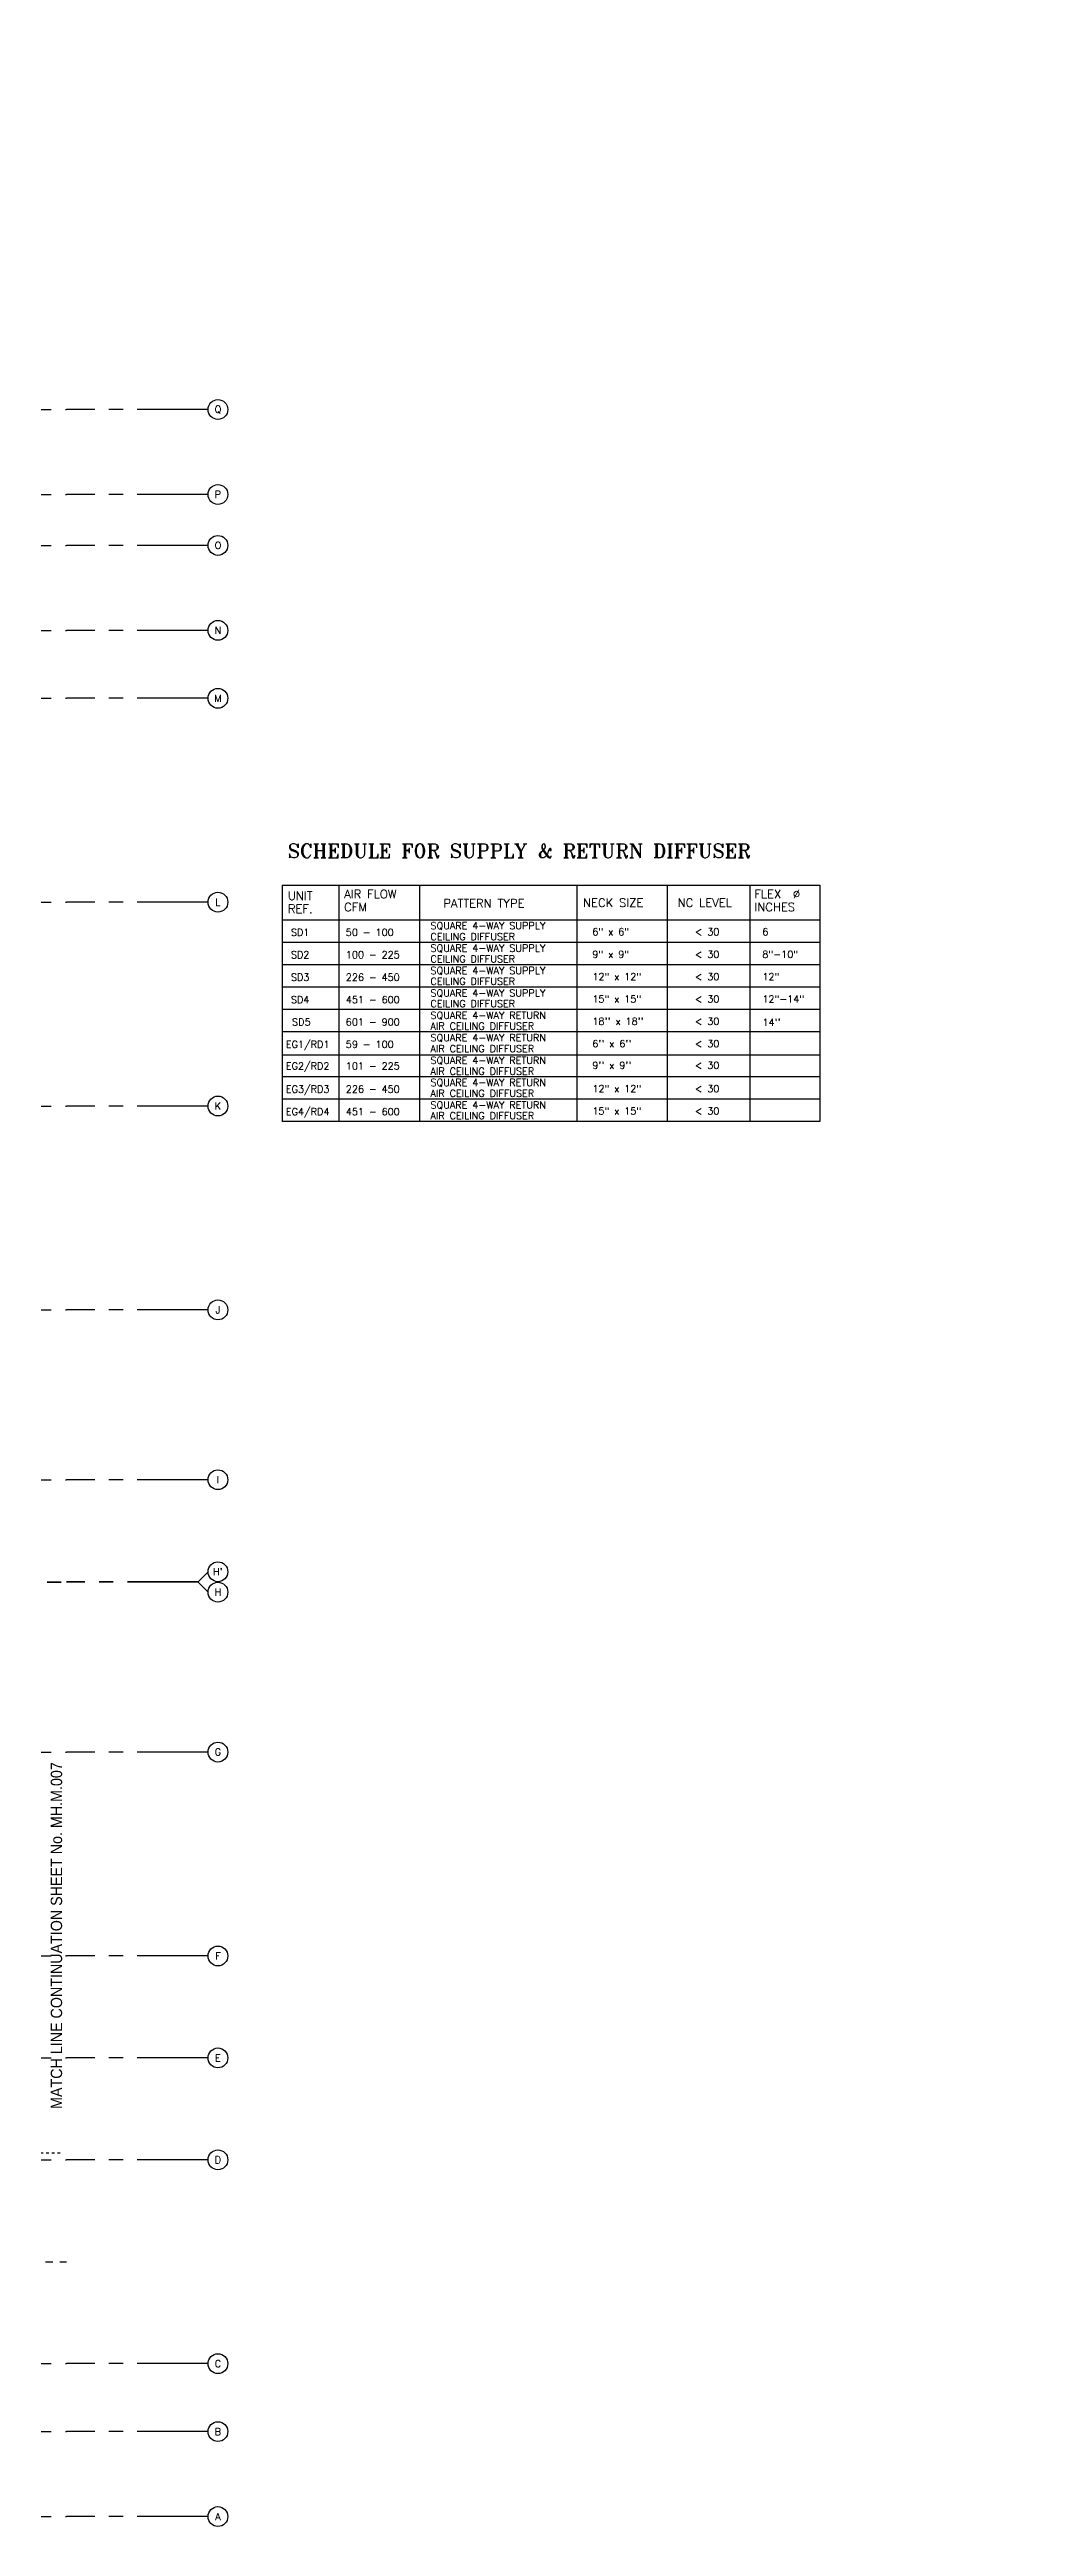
# Model space of a CAD drawing. Extents: x 417866200 to 417866302, y 43498034 to 43498122.
# Drawn here: x 417866268 to 417866302.1, y 43498034.7 to 43498122.2 of the extents above; entities that cross this region are included whole.
import ezdxf
from ezdxf.enums import TextEntityAlignment as Align

# ---------------------------------------------------------------- set-up
doc = ezdxf.new("R2010")
doc.units = 0
doc.header["$MEASUREMENT"] = 0
for name, pattern in [('CENTER', [2, 1.25, -0.25, 0.25, -0.25]), ('CENTERX2', [4, 2.5, -0.5, 0.5, -0.5]), ('HIDDEN', [0.375, 0.25, -0.125])]:
    doc.linetypes.add(name, pattern=pattern)
for name, color, linetype in [('AX-CR', 2, 'CONTINUOUS'), ('AX-TXT', 6, 'CONTINUOUS'), ('AXES', 11, 'CENTERX2'), ('AXES1', 11, 'CENTER'), ('FHC', 9, 'CONTINUOUS'), ('FRAME', 9, 'CONTINUOUS'), ('HAT', 11, 'CONTINUOUS'), ('TXT-', 9, 'CONTINUOUS'), ('TXT1', 2, 'CONTINUOUS')]:
    doc.layers.add(name, color=color, linetype=linetype)
doc.styles.add('ROMANS', font='ROMANS.shx', dxfattribs={"width": 0.6})
doc.styles.add('ROMANT', font='ROMANT.SHX')
doc.styles.add('TTXT', font='ARIAL.TTF', dxfattribs={"width": 0.6})
pattern_1 = [(45, (0, 0), (-26.5165042945, 26.5165042945), [])]

# ---------------------------------------------------------------- blocks, each defined once
blk = doc.blocks.new('AXR')
at = {"layer": 'AX-CR'}
blk.add_circle((350, 0), 350, dxfattribs=at)
at = {"layer": 'AX-TXT', "style": 'ROMANS'}
blk.add_attdef('AX', text='', height=250, dxfattribs=at).set_placement((350, 0), align=Align.MIDDLE)

msp = doc.modelspace()

# ---------------------------------------------------------------- hatches: boundary and pattern name
at = {"layer": 'HAT'}
h = msp.add_hatch(dxfattribs=at)
h.set_pattern_fill('ANSI31', color=256, scale=300, style=0)
h.set_pattern_definition(pattern_1)
h.paths.add_polyline_path([(417866274.197, 43498122.172), (417866273.897, 43498122.172), (417866273.897, 43498121.922), (417866274.197, 43498121.922)])
h.paths.add_polyline_path([(417866274.197, 43498121.922), (417866273.897, 43498121.922), (417866273.897, 43498121.672), (417866274.197, 43498121.672)])
h = msp.add_hatch(dxfattribs=at)
h.set_pattern_fill('ANSI31', color=256, scale=300, style=0)
h.set_pattern_definition(pattern_1)
h.paths.add_polyline_path([(417866274.517, 43498122.172), (417866274.217, 43498122.172), (417866274.217, 43498121.922), (417866274.517, 43498121.922)])
h.paths.add_polyline_path([(417866274.517, 43498121.922), (417866274.217, 43498121.922), (417866274.217, 43498121.672), (417866274.517, 43498121.672)])
h = msp.add_hatch(dxfattribs=at)
h.set_pattern_fill('ANSI31', color=256, scale=300, style=0)
h.set_pattern_definition(pattern_1)
h.paths.add_polyline_path([(417866283.817, 43498122.172), (417866283.517, 43498122.172), (417866283.517, 43498121.922), (417866283.817, 43498121.922)])
h.paths.add_polyline_path([(417866283.817, 43498121.922), (417866283.517, 43498121.922), (417866283.517, 43498121.672), (417866283.817, 43498121.672)])
h = msp.add_hatch(dxfattribs=at)
h.set_pattern_fill('ANSI31', color=256, scale=300, style=0)
h.set_pattern_definition(pattern_1)
h.paths.add_polyline_path([(417866284.137, 43498122.172), (417866283.837, 43498122.172), (417866283.837, 43498121.922), (417866284.137, 43498121.922)])
h.paths.add_polyline_path([(417866284.137, 43498121.922), (417866283.837, 43498121.922), (417866283.837, 43498121.672), (417866284.137, 43498121.672)])
h = msp.add_hatch(dxfattribs=at)
h.set_pattern_fill('ANSI31', color=256, scale=300, style=0)
h.set_pattern_definition(pattern_1)
h.paths.add_polyline_path([(417866283.817, 43498114.722), (417866283.817, 43498115.072), (417866283.517, 43498115.072), (417866283.517, 43498114.722)])
h.paths.add_polyline_path([(417866283.517, 43498114.372), (417866283.817, 43498114.372), (417866283.817, 43498114.722), (417866283.517, 43498114.722)])
h = msp.add_hatch(dxfattribs=at)
h.set_pattern_fill('ANSI31', color=256, scale=300, style=0)
h.set_pattern_definition(pattern_1)
h.paths.add_polyline_path([(417866284.137, 43498114.722), (417866284.137, 43498115.072), (417866283.837, 43498115.072), (417866283.837, 43498114.722)])
h.paths.add_polyline_path([(417866283.837, 43498114.372), (417866284.137, 43498114.372), (417866284.137, 43498114.722), (417866283.837, 43498114.722)])
h = msp.add_hatch(dxfattribs=at)
h.set_pattern_fill('ANSI31', color=256, scale=300, style=0)
h.set_pattern_definition(pattern_1)
h.paths.add_polyline_path([(417866284.137, 43498100.572), (417866283.837, 43498100.572), (417866283.837, 43498100.322), (417866284.137, 43498100.322)])
h.paths.add_polyline_path([(417866284.137, 43498100.322), (417866283.837, 43498100.322), (417866283.837, 43498099.872), (417866284.137, 43498099.872)])
h = msp.add_hatch(dxfattribs=at)
h.set_pattern_fill('ANSI31', color=256, scale=300, style=0)
h.set_pattern_definition(pattern_1)
h.paths.add_polyline_path([(417866273.897, 43498094.322), (417866274.197, 43498094.322), (417866274.197, 43498094.022), (417866273.897, 43498094.022)])
h.paths.add_polyline_path([(417866273.897, 43498094.622), (417866274.197, 43498094.622), (417866274.197, 43498094.322), (417866273.897, 43498094.322)])
h = msp.add_hatch(dxfattribs=at)
h.set_pattern_fill('ANSI31', color=256, scale=300, style=0)
h.set_pattern_definition(pattern_1)
h.paths.add_polyline_path([(417866274.217, 43498094.322), (417866274.517, 43498094.322), (417866274.517, 43498094.022), (417866274.217, 43498094.022)])
h.paths.add_polyline_path([(417866274.217, 43498094.622), (417866274.517, 43498094.622), (417866274.517, 43498094.322), (417866274.217, 43498094.322)])
h = msp.add_hatch(dxfattribs=at)
h.set_pattern_fill('ANSI31', color=256, scale=300, style=0)
h.set_pattern_definition(pattern_1)
h.paths.add_polyline_path([(417866279.017, 43498094.322), (417866278.717, 43498094.322), (417866278.717, 43498094.072), (417866279.017, 43498094.072)])
h.paths.add_polyline_path([(417866279.317, 43498094.322), (417866279.017, 43498094.322), (417866279.017, 43498094.072), (417866279.317, 43498094.072)])
h = msp.add_hatch(dxfattribs=at)
h.set_pattern_fill('ANSI31', color=256, scale=300, style=0)
h.set_pattern_definition(pattern_1)
h.paths.add_polyline_path([(417866273.847, 43498090.722), (417866274.197, 43498090.722), (417866274.197, 43498091.022), (417866273.847, 43498091.022)])
h = msp.add_hatch(dxfattribs=at)
h.set_pattern_fill('ANSI31', color=256, scale=300, style=0)
h.set_pattern_definition(pattern_1)
h.paths.add_polyline_path([(417866274.217, 43498090.722), (417866274.567, 43498090.722), (417866274.567, 43498091.022), (417866274.217, 43498091.022)])
h = msp.add_hatch(dxfattribs=at)
h.set_pattern_fill('ANSI31', color=256, scale=300, style=0)
h.set_pattern_definition(pattern_1)
h.paths.add_polyline_path([(417866274.217, 43498090.402), (417866274.567, 43498090.402), (417866274.567, 43498090.702), (417866274.217, 43498090.702)])
h = msp.add_hatch(dxfattribs=at)
h.set_pattern_fill('ANSI31', color=256, scale=300, style=0)
h.set_pattern_definition(pattern_1)
h.paths.add_polyline_path([(417866279.017, 43498090.722), (417866279.017, 43498091.022), (417866278.717, 43498091.022), (417866278.717, 43498090.722)])
h.paths.add_polyline_path([(417866279.317, 43498090.722), (417866279.317, 43498091.022), (417866279.017, 43498091.022), (417866279.017, 43498090.722)])
h = msp.add_hatch(dxfattribs=at)
h.set_pattern_fill('ANSI31', color=256, scale=300, style=0)
h.set_pattern_definition(pattern_1)
h.paths.add_polyline_path([(417866279.017, 43498090.402), (417866279.017, 43498090.702), (417866278.717, 43498090.702), (417866278.717, 43498090.402)])
h.paths.add_polyline_path([(417866279.317, 43498090.402), (417866279.317, 43498090.702), (417866279.017, 43498090.702), (417866279.017, 43498090.402)])
h = msp.add_hatch(dxfattribs=at)
h.set_pattern_fill('ANSI31', color=256, scale=300, style=0)
h.set_pattern_definition(pattern_1)
h.paths.add_polyline_path([(417866283.467, 43498090.722), (417866283.817, 43498090.722), (417866283.817, 43498091.022), (417866283.467, 43498091.022)])
h = msp.add_hatch(dxfattribs=at)
h.set_pattern_fill('ANSI31', color=256, scale=300, style=0)
h.set_pattern_definition(pattern_1)
h.paths.add_polyline_path([(417866283.467, 43498090.402), (417866283.817, 43498090.402), (417866283.817, 43498090.702), (417866283.467, 43498090.702)])
h = msp.add_hatch(dxfattribs=at)
h.set_pattern_fill('ANSI31', color=256, scale=300, style=0)
h.set_pattern_definition(pattern_1)
h.paths.add_polyline_path([(417866283.837, 43498090.722), (417866284.187, 43498090.722), (417866284.187, 43498091.022), (417866283.837, 43498091.022)])
h = msp.add_hatch(dxfattribs=at)
h.set_pattern_fill('ANSI31', color=256, scale=300, style=0)
h.set_pattern_definition(pattern_1)
h.paths.add_polyline_path([(417866283.837, 43498090.402), (417866284.187, 43498090.402), (417866284.187, 43498090.702), (417866283.837, 43498090.702)])
h = msp.add_hatch(dxfattribs=at)
h.set_pattern_fill('ANSI31', color=256, scale=300, style=0)
h.set_pattern_definition(pattern_1)
h.paths.add_polyline_path([(417866291.037, 43498090.722), (417866291.037, 43498091.022), (417866290.737, 43498091.022), (417866290.737, 43498090.722)])
h.paths.add_polyline_path([(417866291.337, 43498090.722), (417866291.337, 43498091.022), (417866291.037, 43498091.022), (417866291.037, 43498090.722)])
h = msp.add_hatch(dxfattribs=at)
h.set_pattern_fill('ANSI31', color=256, scale=300, style=0)
h.set_pattern_definition(pattern_1)
h.paths.add_polyline_path([(417866291.037, 43498090.402), (417866291.037, 43498090.702), (417866290.737, 43498090.702), (417866290.737, 43498090.402)])
h.paths.add_polyline_path([(417866291.337, 43498090.402), (417866291.337, 43498090.702), (417866291.037, 43498090.702), (417866291.037, 43498090.402)])
h = msp.add_hatch(dxfattribs=at)
h.set_pattern_fill('ANSI31', color=256, scale=300, style=0)
h.set_pattern_definition(pattern_1)
h.paths.add_polyline_path([(417866298.237, 43498090.722), (417866298.237, 43498091.022), (417866297.937, 43498091.022), (417866297.937, 43498090.722)])
h.paths.add_polyline_path([(417866298.537, 43498090.722), (417866298.537, 43498091.022), (417866298.237, 43498091.022), (417866298.237, 43498090.722)])
h = msp.add_hatch(dxfattribs=at)
h.set_pattern_fill('ANSI31', color=256, scale=300, style=0)
h.set_pattern_definition(pattern_1)
h.paths.add_polyline_path([(417866298.237, 43498090.402), (417866298.237, 43498090.702), (417866297.937, 43498090.702), (417866297.937, 43498090.402)])
h.paths.add_polyline_path([(417866298.537, 43498090.402), (417866298.537, 43498090.702), (417866298.237, 43498090.702), (417866298.237, 43498090.402)])
h = msp.add_hatch(dxfattribs=at)
h.set_pattern_fill('ANSI31', color=256, scale=300, style=0)
h.set_pattern_definition(pattern_1)
h.paths.add_polyline_path([(417866301.837, 43498090.722), (417866301.837, 43498091.022), (417866301.537, 43498091.022), (417866301.537, 43498090.722)])
h.paths.add_polyline_path([(417866302.137, 43498090.722), (417866302.137, 43498091.022), (417866301.837, 43498091.022), (417866301.837, 43498090.722)])
h = msp.add_hatch(dxfattribs=at)
h.set_pattern_fill('ANSI31', color=256, scale=300, style=0)
h.set_pattern_definition(pattern_1)
h.paths.add_polyline_path([(417866301.837, 43498090.402), (417866301.837, 43498090.702), (417866301.537, 43498090.702), (417866301.537, 43498090.402)])
h.paths.add_polyline_path([(417866302.137, 43498090.402), (417866302.137, 43498090.702), (417866301.837, 43498090.702), (417866301.837, 43498090.402)])
h = msp.add_hatch(dxfattribs=at)
h.set_pattern_fill('ANSI31', color=256, scale=300, style=0)
h.set_pattern_definition(pattern_1)
h.paths.add_polyline_path([(417866274.197, 43498084.702), (417866274.197, 43498085.052), (417866273.897, 43498085.052), (417866273.897, 43498084.702)])
h.paths.add_polyline_path([(417866273.897, 43498084.352), (417866274.197, 43498084.352), (417866274.197, 43498084.702), (417866273.897, 43498084.702)])
h = msp.add_hatch(dxfattribs=at)
h.set_pattern_fill('ANSI31', color=256, scale=300, style=0)
h.set_pattern_definition(pattern_1)
h.paths.add_polyline_path([(417866274.517, 43498084.702), (417866274.517, 43498085.052), (417866274.217, 43498085.052), (417866274.217, 43498084.702)])
h.paths.add_polyline_path([(417866274.217, 43498084.352), (417866274.517, 43498084.352), (417866274.517, 43498084.702), (417866274.217, 43498084.702)])
h = msp.add_hatch(dxfattribs=at)
h.set_pattern_fill('ANSI31', color=256, scale=300, style=0)
h.set_pattern_definition(pattern_1)
h.paths.add_polyline_path([(417866283.817, 43498077.502), (417866283.817, 43498077.852), (417866283.517, 43498077.852), (417866283.517, 43498077.502)])
h.paths.add_polyline_path([(417866283.517, 43498077.152), (417866283.817, 43498077.152), (417866283.817, 43498077.502), (417866283.517, 43498077.502)])
h = msp.add_hatch(dxfattribs=at)
h.set_pattern_fill('ANSI31', color=256, scale=300, style=0)
h.set_pattern_definition(pattern_1)
h.paths.add_polyline_path([(417866284.137, 43498077.502), (417866284.137, 43498077.852), (417866283.837, 43498077.852), (417866283.837, 43498077.502)])
h.paths.add_polyline_path([(417866283.837, 43498077.152), (417866284.137, 43498077.152), (417866284.137, 43498077.502), (417866283.837, 43498077.502)])
h = msp.add_hatch(dxfattribs=at)
h.set_pattern_fill('ANSI31', color=256, scale=300, style=0)
h.set_pattern_definition(pattern_1)
h.paths.add_polyline_path([(417866294.387, 43498077.503), (417866294.637, 43498077.503), (417866294.637, 43498077.753, 0.414214)])
h.paths.add_polyline_path([(417866294.637, 43498077.753), (417866294.637, 43498077.503), (417866294.887, 43498077.503, 0.414214)])
h.paths.add_polyline_path([(417866294.887, 43498077.503), (417866294.637, 43498077.503), (417866294.637, 43498077.253, 0.414214)])
h.paths.add_polyline_path([(417866294.637, 43498077.503), (417866294.387, 43498077.503, 0.414214), (417866294.637, 43498077.253)])
h = msp.add_hatch(dxfattribs=at)
h.set_pattern_fill('ANSI31', color=256, scale=300, style=0)
h.set_pattern_definition(pattern_1)
h.paths.add_polyline_path([(417866294.387, 43498070.303), (417866294.637, 43498070.303), (417866294.637, 43498070.553, 0.414214)])
h.paths.add_polyline_path([(417866294.637, 43498070.553), (417866294.637, 43498070.303), (417866294.887, 43498070.303, 0.414214)])
h.paths.add_polyline_path([(417866294.887, 43498070.303), (417866294.637, 43498070.303), (417866294.637, 43498070.053, 0.414214)])
h.paths.add_polyline_path([(417866294.637, 43498070.303), (417866294.387, 43498070.303, 0.414214), (417866294.637, 43498070.053)])
h = msp.add_hatch(dxfattribs=at)
h.set_pattern_fill('ANSI31', color=256, scale=300, style=0)
h.set_pattern_definition(pattern_1)
h.paths.add_polyline_path([(417866274.197, 43498063.352), (417866273.897, 43498063.352), (417866273.897, 43498063.102), (417866274.197, 43498063.102)])
h.paths.add_polyline_path([(417866274.197, 43498063.102), (417866273.897, 43498063.102), (417866273.897, 43498062.852), (417866274.197, 43498062.852)])
h = msp.add_hatch(dxfattribs=at)
h.set_pattern_fill('ANSI31', color=256, scale=300, style=0)
h.set_pattern_definition(pattern_1)
h.paths.add_polyline_path([(417866274.517, 43498063.352), (417866274.217, 43498063.352), (417866274.217, 43498063.102), (417866274.517, 43498063.102)])
h.paths.add_polyline_path([(417866274.517, 43498063.102), (417866274.217, 43498063.102), (417866274.217, 43498062.852), (417866274.517, 43498062.852)])
h = msp.add_hatch(dxfattribs=at)
h.set_pattern_fill('ANSI31', color=256, scale=300, style=0)
h.set_pattern_definition(pattern_1)
h.paths.add_polyline_path([(417866283.817, 43498063.352), (417866283.517, 43498063.352), (417866283.517, 43498063.102), (417866283.817, 43498063.102)])
h.paths.add_polyline_path([(417866283.817, 43498063.102), (417866283.517, 43498063.102), (417866283.517, 43498062.852), (417866283.817, 43498062.852)])
h = msp.add_hatch(dxfattribs=at)
h.set_pattern_fill('ANSI31', color=256, scale=300, style=0)
h.set_pattern_definition(pattern_1)
h.paths.add_polyline_path([(417866284.137, 43498063.352), (417866283.837, 43498063.352), (417866283.837, 43498063.102), (417866284.137, 43498063.102)])
h.paths.add_polyline_path([(417866284.137, 43498063.102), (417866283.837, 43498063.102), (417866283.837, 43498062.852), (417866284.137, 43498062.852)])
h = msp.add_hatch(dxfattribs=at)
h.set_pattern_fill('ANSI31', color=256, scale=300, style=0)
h.set_pattern_definition(pattern_1)
h.paths.add_polyline_path([(417866293.237, 43498060.702), (417866293.437, 43498060.702), (417866293.437, 43498060.902, 0.414214)])
h.paths.add_polyline_path([(417866293.437, 43498060.902), (417866293.437, 43498060.702), (417866293.637, 43498060.702, 0.414214)])
h.paths.add_polyline_path([(417866293.637, 43498060.702), (417866293.437, 43498060.702), (417866293.437, 43498060.502, 0.414214)])
h.paths.add_polyline_path([(417866293.437, 43498060.702), (417866293.237, 43498060.702, 0.414214), (417866293.437, 43498060.502)])
h = msp.add_hatch(dxfattribs=at)
h.set_pattern_fill('ANSI31', color=256, scale=300, style=0)
h.set_pattern_definition(pattern_1)
h.paths.add_polyline_path([(417866293.237, 43498050.852), (417866293.437, 43498050.852), (417866293.437, 43498051.052, 0.414214)])
h.paths.add_polyline_path([(417866293.437, 43498051.052), (417866293.437, 43498050.852), (417866293.637, 43498050.852, 0.414214)])
h.paths.add_polyline_path([(417866293.637, 43498050.852), (417866293.437, 43498050.852), (417866293.437, 43498050.652, 0.414214)])
h.paths.add_polyline_path([(417866293.437, 43498050.852), (417866293.237, 43498050.852, 0.414214), (417866293.437, 43498050.652)])

# ---------------------------------------------------------------- linework, layer by layer
at = {"layer": 'AXES'}
for p, q in [((417866200.584, 43498109.457), (417866268.624, 43498109.457)), ((417866273.621, 43498109.457), (417866268.624, 43498109.457)), ((417866200.584, 43498106.457), (417866268.624, 43498106.457)), ((417866273.621, 43498106.457), (417866268.624, 43498106.457)), ((417866200.584, 43498104.657), (417866268.624, 43498104.657)), ((417866273.621, 43498104.657), (417866268.624, 43498104.657)), ((417866200.584, 43498101.657), (417866268.624, 43498101.657)), ((417866273.621, 43498101.657), (417866268.624, 43498101.657)), ((417866200.584, 43498099.257), (417866268.624, 43498099.257)), ((417866273.621, 43498099.257), (417866268.624, 43498099.257)), ((417866200.584, 43498092.057), (417866268.624, 43498092.057)), ((417866273.621, 43498092.057), (417866268.624, 43498092.057)), ((417866200.584, 43498084.857), (417866268.624, 43498084.857)), ((417866273.621, 43498084.857), (417866268.624, 43498084.857)), ((417866200.584, 43498077.657), (417866268.624, 43498077.657)), ((417866273.621, 43498077.657), (417866268.624, 43498077.657)), ((417866200.584, 43498071.657), (417866268.624, 43498071.657)), ((417866273.621, 43498071.657), (417866268.624, 43498071.657)), ((417866200.934, 43498068.057), (417866268.624, 43498068.057)), ((417866200.934, 43498068.037), (417866268.624, 43498068.037)), ((417866273.271, 43498068.057), (417866268.624, 43498068.057)), ((417866273.271, 43498068.037), (417866268.624, 43498068.037)), ((417866273.271, 43498068.057), (417866273.621, 43498068.407)), ((417866273.271, 43498068.037), (417866273.621, 43498067.687)), ((417866200.584, 43498062.037), (417866268.624, 43498062.037)), ((417866273.621, 43498062.037), (417866268.624, 43498062.037)), ((417866200.584, 43498054.837), (417866268.624, 43498054.837)), ((417866273.621, 43498054.837), (417866268.624, 43498054.837)), ((417866200.584, 43498051.237), (417866268.624, 43498051.237)), ((417866273.621, 43498051.237), (417866268.624, 43498051.237)), ((417866200.584, 43498047.637), (417866268.624, 43498047.637)), ((417866273.621, 43498047.637), (417866268.624, 43498047.637)), ((417866200.584, 43498040.437), (417866268.624, 43498040.437)), ((417866273.621, 43498040.437), (417866268.624, 43498040.437)), ((417866200.584, 43498038.037), (417866268.624, 43498038.037)), ((417866273.621, 43498038.037), (417866268.624, 43498038.037)), ((417866200.584, 43498035.037), (417866268.624, 43498035.037)), ((417866273.621, 43498035.037), (417866268.624, 43498035.037))]:
    msp.add_line(p, q, dxfattribs=at)
at = {"layer": 'AXES1'}
msp.add_line((417866210.384, 43498044.037), (417866268.624, 43498044.037), dxfattribs=at)
at = {"layer": 'FHC', "color": 250, "linetype": 'HIDDEN', "ltscale": 0.25}
msp.add_line((417866267.501, 43498047.887), (417866268.421, 43498047.887), dxfattribs=at)
at = {"layer": 'FRAME', "color": 2}
for p, q in [((417866276.239, 43498092.652), (417866295.232, 43498092.652)), ((417866276.239, 43498092.652), (417866276.239, 43498091.427)), ((417866276.239, 43498091.427), (417866276.239, 43498084.309)), ((417866295.232, 43498084.309), (417866276.239, 43498084.309))]:
    msp.add_line(p, q, dxfattribs=at)
at = {"layer": 'TXT-', "color": 3}
for p, q in [((417866278.244, 43498092.652), (417866278.244, 43498084.309)), ((417866281.091, 43498092.652), (417866281.091, 43498084.309)), ((417866286.651, 43498092.652), (417866286.651, 43498084.309)), ((417866289.842, 43498092.652), (417866289.842, 43498084.309)), ((417866292.753, 43498092.652), (417866292.753, 43498084.309)), ((417866295.232, 43498090.636), (417866276.239, 43498090.636)), ((417866295.232, 43498089.845), (417866276.239, 43498089.845)), ((417866295.232, 43498089.055), (417866276.239, 43498089.055)), ((417866295.232, 43498088.264), (417866276.239, 43498088.264)), ((417866295.232, 43498087.473), (417866276.239, 43498087.473)), ((417866295.232, 43498086.653), (417866276.239, 43498086.653)), ((417866295.232, 43498085.891), (417866276.239, 43498085.891)), ((417866295.232, 43498085.1), (417866276.239, 43498085.1))]:
    msp.add_line(p, q, dxfattribs=at)
at = {"layer": 'TXT-', "color": 2}
for p, q in [((417866295.232, 43498092.652), (417866295.232, 43498091.427)), ((417866295.232, 43498091.427), (417866276.239, 43498091.427)), ((417866295.232, 43498091.427), (417866295.232, 43498084.309))]:
    msp.add_line(p, q, dxfattribs=at)

# ---------------------------------------------------------------- block references
at = {"layer": 'AXES', "xscale": 0.0009999871253967285, "yscale": 0.001000002026557922, "zscale": 0.001}
for p, values in [((417866273.621, 43498109.457), {'AX': 'Q'}), ((417866273.621, 43498106.457), {'AX': 'P'}), ((417866273.621, 43498104.657), {'AX': 'O'}), ((417866273.621, 43498101.657), {'AX': 'N'}), ((417866273.621, 43498099.257), {'AX': 'M'}), ((417866273.621, 43498092.057), {'AX': 'L'}), ((417866273.621, 43498084.857), {'AX': 'K'}), ((417866273.621, 43498077.657), {'AX': 'J'}), ((417866273.621, 43498071.657), {'AX': 'I'}), ((417866273.621, 43498068.407), {'AX': "H'"}), ((417866273.621, 43498067.687), {'AX': 'H'}), ((417866273.621, 43498062.037), {'AX': 'G'}), ((417866273.621, 43498054.837), {'AX': 'F'}), ((417866273.621, 43498051.237), {'AX': 'E'}), ((417866273.621, 43498047.637), {'AX': 'D'}), ((417866273.621, 43498040.437), {'AX': 'C'}), ((417866273.621, 43498038.037), {'AX': 'B'}), ((417866273.621, 43498035.037), {'AX': 'A'})]:
    msp.add_blockref('AXR', p, dxfattribs=at).add_auto_attribs(values)

# ---------------------------------------------------------------- texts
at = {"layer": 'TXT-', "color": 6, "style": 'ROMANT', "width": 0.999985}
msp.add_text('SCHEDULE FOR SUPPLY & RETURN DIFFUSER', height=0.5, dxfattribs=at).set_placement((417866276.434, 43498093.619))
at = {"layer": 'TXT-', "color": 2, "style": 'ROMANS', "width": 0.999985}
for s, height, p in [('UNIT', 0.3, (417866276.44, 43498092.132)), ('AIR FLOW', 0.3, (417866278.428, 43498092.194)), ('FLEX  %%C ', 0.3, (417866292.914, 43498092.194)), ('REF.', 0.3, (417866276.44, 43498091.672)), ('CFM', 0.3, (417866278.428, 43498091.735)), ('PATTERN TYPE', 0.3, (417866281.93, 43498091.867)), ('NECK SIZE', 0.3, (417866286.863, 43498091.888)), ('NC LEVEL', 0.3, (417866290.208, 43498091.888)), ('INCHES', 0.3, (417866292.914, 43498091.735)), ('SD1', 0.25, (417866276.546, 43498090.864)), ('50 - 100', 0.25, (417866278.485, 43498090.864)), ('SQUARE 4-WAY SUPPLY', 0.25, (417866281.476, 43498091.099)), ('CEILING DIFFUSER', 0.25, (417866281.476, 43498090.717)), ('6" x 6"', 0.25, (417866287.195, 43498090.885)), ('< 30', 0.25, (417866290.821, 43498090.885)), ('6', 0.25, (417866293.198, 43498090.885)), ('SD2', 0.25, (417866276.546, 43498090.073)), ('100 - 225', 0.25, (417866278.485, 43498090.073)), ('SQUARE 4-WAY SUPPLY', 0.25, (417866281.476, 43498090.308)), ('CEILING DIFFUSER', 0.25, (417866281.476, 43498089.926)), ('SQUARE 4-WAY SUPPLY', 0.25, (417866281.476, 43498089.518)), ('9" x 9"', 0.25, (417866287.195, 43498090.094)), ('< 30', 0.25, (417866290.821, 43498090.094)), ('8"-10"', 0.25, (417866293.198, 43498090.094)), ('SD3', 0.25, (417866276.546, 43498089.282)), ('226 - 450', 0.25, (417866278.485, 43498089.282)), ('CEILING DIFFUSER', 0.25, (417866281.476, 43498089.135)), ('SQUARE 4-WAY SUPPLY', 0.25, (417866281.476, 43498088.727)), ('12" x 12"', 0.25, (417866287.195, 43498089.303)), ('< 30', 0.25, (417866290.821, 43498089.303)), ('12"', 0.25, (417866293.198, 43498089.303)), ('SD4', 0.25, (417866276.546, 43498088.491)), ('451 - 600', 0.25, (417866278.485, 43498088.491)), ('CEILING DIFFUSER', 0.25, (417866281.476, 43498088.344)), ('SQUARE 4-WAY RETURN', 0.25, (417866281.476, 43498087.936)), ('15" x 15"', 0.25, (417866287.195, 43498088.512)), ('< 30', 0.25, (417866290.821, 43498088.512)), ('12"-14"', 0.25, (417866293.198, 43498088.512)), ('EG1/RD1', 0.25, (417866276.368, 43498086.91)), ('SD5', 0.25, (417866276.589, 43498087.701)), ('59 - 100', 0.25, (417866278.485, 43498086.91)), ('601 - 900', 0.25, (417866278.485, 43498087.701)), ('AIR CEILING DIFFUSER', 0.25, (417866281.476, 43498087.553)), ('SQUARE 4-WAY RETURN', 0.25, (417866281.476, 43498087.145)), ("6'' x 6''", 0.25, (417866287.195, 43498086.93)), ("18'' x 18''", 0.25, (417866287.195, 43498087.721)), ('< 30', 0.25, (417866290.821, 43498087.721)), ('< 30', 0.25, (417866290.821, 43498086.93)), ("14''", 0.25, (417866293.198, 43498087.685)), ('EG2/RD2', 0.25, (417866276.368, 43498086.15)), ('101 - 225', 0.25, (417866278.485, 43498086.15)), ('AIR CEILING DIFFUSER', 0.25, (417866281.476, 43498086.762)), ('SQUARE 4-WAY RETURN', 0.25, (417866281.476, 43498086.345)), ("9'' x 9''", 0.25, (417866287.195, 43498086.171)), ('< 30', 0.25, (417866290.821, 43498086.171)), ('EG3/RD3', 0.25, (417866276.368, 43498085.328)), ('226 - 450', 0.25, (417866278.485, 43498085.328)), ('AIR CEILING DIFFUSER', 0.25, (417866281.476, 43498085.962)), ('AIR CEILING DIFFUSER', 0.25, (417866281.476, 43498085.18)), ('SQUARE 4-WAY RETURN', 0.25, (417866281.476, 43498085.563)), ('12" x 12"', 0.25, (417866287.195, 43498085.349)), ('< 30', 0.25, (417866290.821, 43498085.349)), ('EG4/RD4', 0.25, (417866276.368, 43498084.537)), ('451 - 600', 0.25, (417866278.485, 43498084.537)), ('AIR CEILING DIFFUSER', 0.25, (417866281.476, 43498084.389)), ('SQUARE 4-WAY RETURN', 0.25, (417866281.476, 43498084.772)), ('15" x 15"', 0.25, (417866287.195, 43498084.558)), ('< 30', 0.25, (417866290.821, 43498084.558))]:
    msp.add_text(s, height=height, dxfattribs=at).set_placement(p)
at = {"layer": 'TXT1', "color": 6, "style": 'TTXT', "width": 0.9}
msp.add_text('MATCH LINE CONTINUATION SHEET No. MH.M.007', height=0.40118, rotation=90, dxfattribs=at).set_placement((417866268.467, 43498049.434))

doc.saveas('drawing.dxf')
